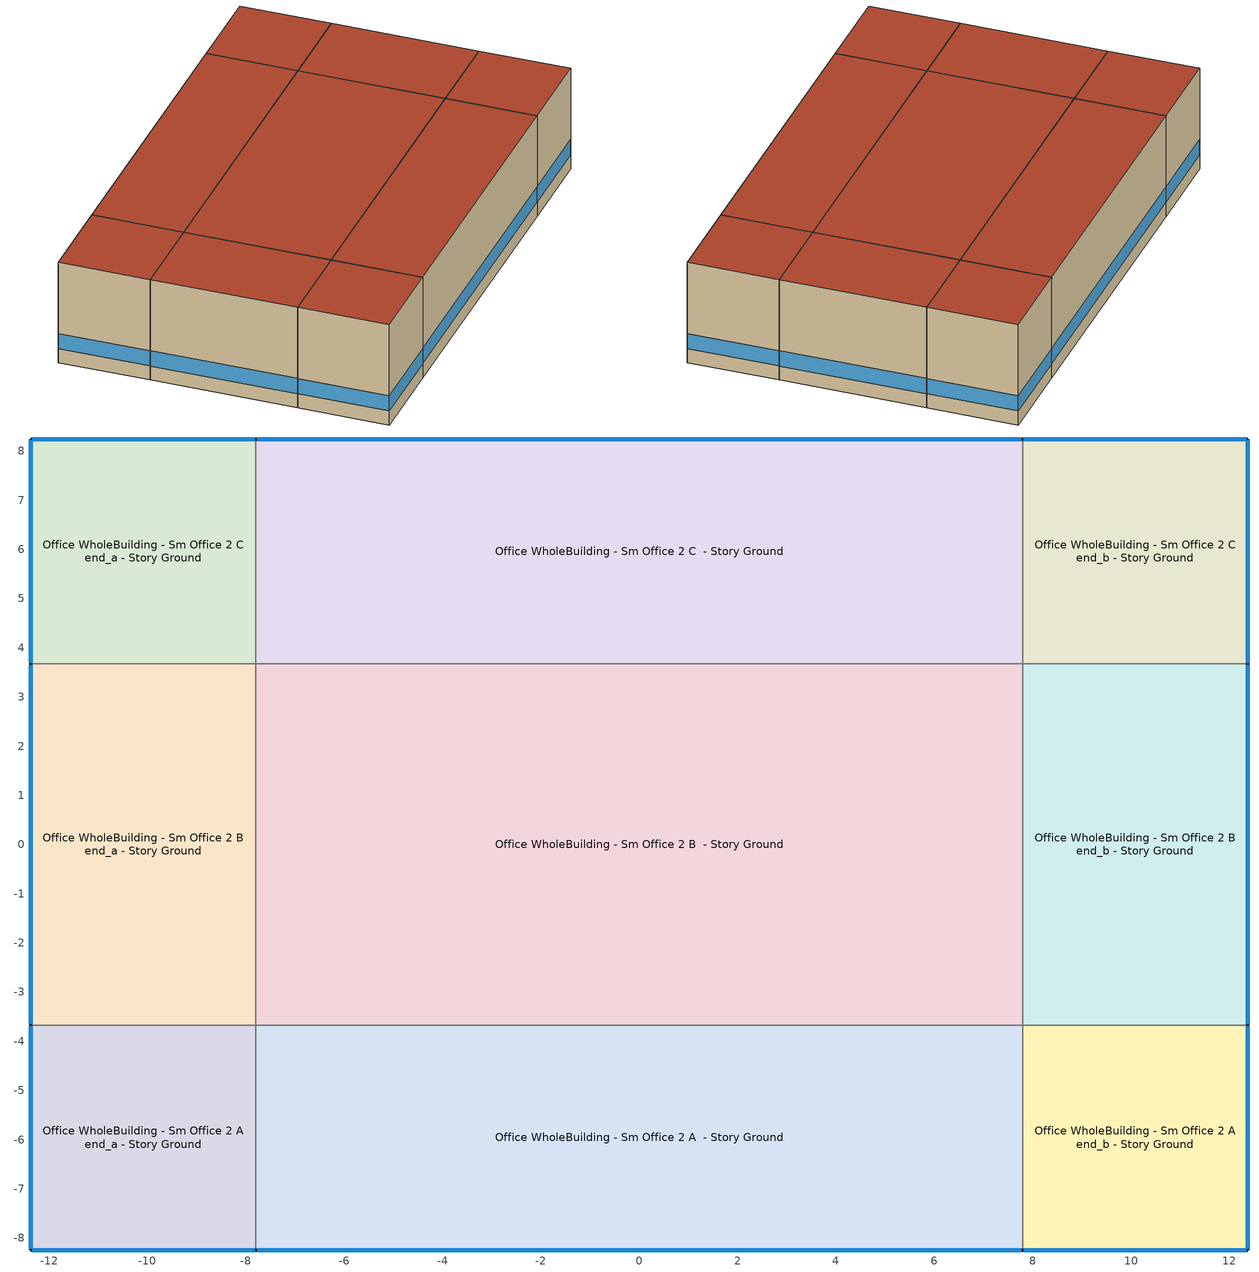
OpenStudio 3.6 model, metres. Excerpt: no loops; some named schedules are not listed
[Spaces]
Office WholeBuilding - Sm Office 2 A end_a - Story Ground
 floor ground (Foundation F 093 Perim 914 Area 209): -12.37,-8.24 -12.37,-3.67 -7.79,-3.67 -7.79,-8.24 z0
 wall outside: -12.37,-3.67 -12.37,-8.24 -7.79,-8.24 z0:5.49
 wall to Office WholeBuilding - Sm Office 2 B end_a - Story Ground: -7.79,-3.67 -12.37,-3.67 z0:5.49
 wall to Office WholeBuilding - Sm Office 2 A  - Story Ground: -7.79,-8.24 -7.79,-3.67 z0:5.49
 window: -12.34,-8.24 -7.82,-8.24 / -12.37,-3.7 -12.37,-8.22 z0.76:1.59
 roof outside: -7.79,-8.24 -7.79,-3.67 -12.37,-3.67 -12.37,-8.24 z5.49
Office WholeBuilding - Sm Office 2 B end_a - Story Ground
 floor ground (Foundation F 093 Perim 734 Area 3358): -12.37,-3.67 -12.37,3.67 -7.79,3.67 -7.79,-3.67 z0
 wall outside: -12.37,3.67 -12.37,-3.67 z0:5.49
 wall to Office WholeBuilding - Sm Office 2 C end_a - Story Ground: -7.79,3.67 -12.37,3.67 z0:5.49
 wall to Office WholeBuilding - Sm Office 2 B  - Story Ground: -7.79,-3.67 -7.79,3.67 z0:5.49
 window: -12.37,3.65 -12.37,-3.65 z0.76:1.59
 roof outside: -7.79,-3.67 -7.79,3.67 -12.37,3.67 -12.37,-3.67 z5.49
Office WholeBuilding - Sm Office 2 C end_a - Story Ground
 floor ground (Foundation F 093 Perim 914 Area 209): -12.37,3.67 -12.37,8.24 -7.79,8.24 -7.79,3.67 z0
 wall outside: -7.79,8.24 -12.37,8.24 -12.37,3.67 z0:5.49
 wall to Office WholeBuilding - Sm Office 2 C  - Story Ground: -7.79,3.67 -7.79,8.24 z0:5.49
 window: -12.37,8.22 -12.37,3.7 / -7.82,8.24 -12.34,8.24 z0.76:1.59
 roof outside: -7.79,3.67 -7.79,8.24 -12.37,8.24 -12.37,3.67 z5.49
Office WholeBuilding - Sm Office 2 A  - Story Ground
 floor ground (Foundation F 093 Perim 1559 Area 7127): -7.79,-8.24 -7.79,-3.67 7.79,-3.67 7.79,-8.24 z0
 wall outside: -7.79,-8.24 7.79,-8.24 z0:5.49
 wall to Office WholeBuilding - Sm Office 2 B  - Story Ground: 7.79,-3.67 -7.79,-3.67 z0:5.49
 wall to Office WholeBuilding - Sm Office 2 A end_b - Story Ground: 7.79,-8.24 7.79,-3.67 z0:5.49
 window: -7.77,-8.24 7.77,-8.24 z0.76:1.59
 roof outside: 7.79,-8.24 7.79,-3.67 -7.79,-3.67 -7.79,-8.24 z5.49
Office WholeBuilding - Sm Office 2 B  - Story Ground
 floor ground (Foundation F 093 Perim 0 Area 1145): -7.79,-3.67 -7.79,3.67 7.79,3.67 7.79,-3.67 z0
 wall to Office WholeBuilding - Sm Office 2 C  - Story Ground: 7.79,3.67 -7.79,3.67 z0:5.49
 wall to Office WholeBuilding - Sm Office 2 B end_b - Story Ground: 7.79,-3.67 7.79,3.67 z0:5.49
 roof outside: 7.79,-3.67 7.79,3.67 -7.79,3.67 -7.79,-3.67 z5.49
Office WholeBuilding - Sm Office 2 C  - Story Ground
 floor ground (Foundation F 093 Perim 1559 Area 7127): -7.79,3.67 -7.79,8.24 7.79,8.24 7.79,3.67 z0
 wall outside: 7.79,8.24 -7.79,8.24 z0:5.49
 wall to Office WholeBuilding - Sm Office 2 C end_b - Story Ground: 7.79,3.67 7.79,8.24 z0:5.49
 window: 7.77,8.24 -7.77,8.24 z0.76:1.59
 roof outside: 7.79,3.67 7.79,8.24 -7.79,8.24 -7.79,3.67 z5.49
Office WholeBuilding - Sm Office 2 A end_b - Story Ground
 floor ground (Foundation F 093 Perim 914 Area 209): 7.79,-8.24 7.79,-3.67 12.37,-3.67 12.37,-8.24 z0
 wall outside: 7.79,-8.24 12.37,-8.24 12.37,-3.67 z0:5.49
 wall to Office WholeBuilding - Sm Office 2 B end_b - Story Ground: 12.37,-3.67 7.79,-3.67 z0:5.49
 window: 12.37,-8.22 12.37,-3.7 / 7.82,-8.24 12.34,-8.24 z0.76:1.59
 roof outside: 12.37,-8.24 12.37,-3.67 7.79,-3.67 7.79,-8.24 z5.49
Office WholeBuilding - Sm Office 2 B end_b - Story Ground
 floor ground (Foundation F 093 Perim 734 Area 3358): 7.79,-3.67 7.79,3.67 12.37,3.67 12.37,-3.67 z0
 wall outside: 12.37,-3.67 12.37,3.67 z0:5.49
 wall to Office WholeBuilding - Sm Office 2 C end_b - Story Ground: 12.37,3.67 7.79,3.67 z0:5.49
 window: 12.37,-3.65 12.37,3.65 z0.76:1.59
 roof outside: 12.37,-3.67 12.37,3.67 7.79,3.67 7.79,-3.67 z5.49
Office WholeBuilding - Sm Office 2 C end_b - Story Ground
 floor ground (Foundation F 093 Perim 914 Area 209): 7.79,3.67 7.79,8.24 12.37,8.24 12.37,3.67 z0
 wall outside: 12.37,3.67 12.37,8.24 7.79,8.24 z0:5.49
 window: 12.34,8.24 7.82,8.24 / 12.37,3.7 12.37,8.22 z0.76:1.59
 roof outside: 12.37,3.67 12.37,8.24 7.79,8.24 7.79,3.67 z5.49
[Site]
Kodiak Airport: Latitude {deg}=57.75; Longitude {deg}=-152.5; Time Zone {hr}=-9; Elevation {m}=5; Terrain=City
[ClimateZones]
Climate Zone Institution Name 1=ASHRAE; Climate Zone Document Name 1=ANSI/ASHRAE Standard 169; Climate Zone Document Year 1=2006; Climate Zone Value 1=8; Climate Zone Institution Name 2=CEC; Climate Zone Document Name 2=California Climate Zone Descriptions; Climate Zone Document Year 2=1995
[Site:WaterMainsTemperature]
Calculation Method=Correlation; Annual Average Outdoor Air Temperature {C}=-1.525; Maximum Difference In Monthly Average Outdoor Air Temperatures {deltaC}=36.2
[Site:GroundTemperature:FCfactorMethod]
January Ground Temperature {C}=-3.1; February Ground Temperature {C}=-17.7; March Ground Temperature {C}=-19.3; April Ground Temperature {C}=-17.6; May Ground Temperature {C}=-15.4; June Ground Temperature {C}=-10.3; July Ground Temperature {C}=0.7; August Ground Temperature {C}=10.6; September Ground Temperature {C}=16; October Ground Temperature {C}=16.9; November Ground Temperature {C}=14.2; December Ground Temperature {C}=6.7
[SizingPeriod:DesignDay] Barometric Pressure {Pa}=100917; Wind Speed {m/s}=5; Wind Direction {deg}=320; Rain Indicator=No; Snow Indicator=No; Day of Month=21; Day Type=SummerDesignDay; Daylight Saving Time Indicator=No; Humidity Condition Type=Wetbulb; Dry-Bulb Temperature Range Modifier Type=DefaultMultipliers; Solar Model Indicator=ASHRAETau
Name | Maximum Dry-Bulb Temperature {C} | Daily Dry-Bulb Temperature Range {deltaC} | Month | Wetbulb or DewPoint at Maximum Dry-Bulb {C} | ASHRAE Clear Sky Optical Depth for Beam Irradiance | ASHRAE Clear Sky Optical Depth for Diffuse Irradiance
Kodiak December .4% Condns WB=>MCDB | 6.5 | 5.1 | 12 | 6.2 | 0.359 | 2.403
Kodiak November .4% Condns WB=>MCDB | 8.7 | 5.3 | 11 | 8.2 | 0.358 | 2.388
Kodiak October .4% Condns WB=>MCDB | 11.3 | 6.2 | 10 | 10.7 | 0.34 | 2.431
Kodiak September .4% Condns WB=>MCDB | 16.2 | 6.4 | 9 | 13.8 | 0.333 | 2.489
[Building]
90.1-2004|SmallOffice: North Axis {deg}=0; Default Construction Set=90.1-2004 - Office - ASHRAE 169-2013-8A; Default Schedule Set=Building Default Schedule Set; Standards Number of Stories=1; Standards Number of Above Ground Stories=1; Standards Building Type=Office
[Material:NoMass] Thermal Absorptance=0.9; Solar Absorptance=0.7
Name | Roughness | Thermal Resistance {m2-K/W} | Visible Absorptance
CP02 CARPET PAD | VeryRough | 0.21648 | 0.8
Typical Carpet Pad | Smooth | 0.21648 | 0.8
Typical Insulation R-13.06 | Smooth | 2.2993 | 0.7
Typical Insulation R-19.72 | Smooth | 3.4722 | 0.7
Typical Insulation R-1.15 2 | Smooth | 0.202509 | 0.7
Typical Insulation R-1.15 3 | Smooth | 0.202527 | 0.7
Typical Insulation R-17.43 | Smooth | 3.06942 | 0.7
[Material]
Name | Roughness | Thickness {m} | Conductivity {W/m-K} | Density {kg/m3} | Specific Heat {J/kg-K} | Thermal Absorptance | Solar Absorptance | Visible Absorptance
100mm Normalweight concrete floor | MediumSmooth | 0.1016 | 2.31 | 2322 | 832
G01 13mm gypsum board | Smooth | 0.0127 | 0.16 | 800 | 1090 | 0.9 | 0.7 | 0.5
4 in. Normalweight Concrete Floor | MediumRough | 0.1016 | 2.31 | 2322 | 832 | 0.9 | 0.7 | 0.7
25mm Stucco | Smooth | 0.0254 | 0.72 | 1856 | 840 | 0.9 | 0.7 | 0.7
5/8 in. Gypsum Board | MediumSmooth | 0.0159 | 0.16 | 800 | 1090 | 0.9 | 0.7 | 0.7
8 in. Concrete Block Basement Wall | MediumRough | 0.2032 | 1.326 | 1842 | 912 | 0.9 | 0.7 | 0.7
F08 Metal surface; Metal Roof Surface | Smooth | 0.0008 | 45.28 | 7824 | 500 | 0.9 | 0.7 | 0.7
G05 25mm wood | MediumSmooth | 0.0254 | 0.15 | 608 | 1630 | 0.9 | 0.5 | 0.5
Roof Membrane | VeryRough | 0.0095 | 0.16 | 1121.29 | 1460 | 0.9 | 0.7 | 0.7
6 in. Normalweight Concrete Floor | MediumRough | 0.1524 | 2.31 | 2322 | 832 | 0.9 | 0.7 | 0.7
Std Wood 6inch 2 | MediumSmooth | 0.15 | 0.12 | 540 | 1210 | 0.9 | 0.7 | 0.7
[Construction]
Typical Interior Floor: 100mm Normalweight concrete floor, CP02 CARPET PAD
Typical Interior Wall: G01 13mm gypsum board, G01 13mm gypsum board
Typical Interior Ceiling: CP02 CARPET PAD, 100mm Normalweight concrete floor
Typical Insulated Basement Mass Wall: 8 in. Concrete Block Basement Wall
Typical Interior Window: Clear 3mm
Typical Interior Door; Typical Interior Partition: G05 25mm wood
Typical Insulated Exterior Mass Floor R-15.63: Typical Insulation R-13.06, 4 in. Normalweight Concrete Floor, Typical Carpet Pad
Typical IEAD Roof R-20.83: Roof Membrane, Typical Insulation R-19.72, Metal Roof Surface
Typical Insulated Carpeted 6in Slab Floor: 6 in. Normalweight Concrete Floor, Typical Carpet Pad
U 0.46 SHGC 0.45 Dbl Grey 6mm/13mm Air: GREY 6MM, AIR 13MM, CLEAR 6MM
Typical Insulated Metal Door R-2.0 1: F08 Metal surface, Typical Insulation R-1.15 2
Typical Overhead Door R-2.0 1: Typical Insulation R-1.15 3
U 0.98 SHGC 0.45 Sgl Ref-B-H Clr 6mm: REF B CLEAR HI 6MM
Typical Insulated Wood Framed Exterior Wall R-19.61: 25mm Stucco, 5/8 in. Gypsum Board, Typical Insulation R-17.43, 5/8 in. Gypsum Board
InteriorFurnishings 2: Std Wood 6inch 2
[WindowMaterial:Glazing] Optical Data Type=SpectralAverage; Infrared Transmittance at Normal Incidence=0; Front Side Infrared Hemispherical Emissivity=0.84; Conductivity {W/m-K}=0.9; Dirt Correction Factor for Solar and Visible Transmittance=1; Solar Diffusing=No
Name | Thickness {m} | Solar Transmittance at Normal Incidence | Front Side Solar Reflectance at Normal Incidence | Back Side Solar Reflectance at Normal Incidence | Visible Transmittance at Normal Incidence | Front Side Visible Reflectance at Normal Incidence | Back Side Visible Reflectance at Normal Incidence | Back Side Infrared Hemispherical Emissivity
CLEAR 6MM | 0.006 | 0.775 | 0.071 | 0.071 | 0.881 | 0.08 | 0.08 | 0.84
Clear 3mm | 0.003 | 0.837 | 0.075 | 0.075 | 0.898 | 0.081 | 0.081 | 0.84
GREY 6MM | 0.006 | 0.455 | 0.053 | 0.053 | 0.431 | 0.052 | 0.052 | 0.84
REF B CLEAR HI 6MM | 0.006 | 0.24 | 0.16 | 0.32 | 0.3 | 0.16 | 0.29 | 0.6
[Construction:FfactorGroundFloor] F-Factor {W/m-K}=0.934597
Name | Area {m2} | PerimeterExposed {m}
Foundation F 093 Perim 734 Area 3358 | 33.5809 | 7.3449
Foundation F 093 Perim 914 Area 209 | 20.9032 | 9.144
Foundation F 093 Perim 1559 Area 7127 | 71.2745 | 15.5894
Foundation F 093 Perim 0 Area 1145 | 114.502 | 0
[DefaultConstructionSet]
90.1-2004 - Office - ASHRAE 169-2013-8A: Default Exterior Surface Constructions=Default Surface Constructions 7; Default Interior Surface Constructions=Default Surface Constructions 8; Default Ground Contact Surface Constructions=Default Surface Constructions 9; Default Exterior SubSurface Constructions=Default Sub Surface Constructions 5; Default Interior SubSurface Constructions=Default Sub Surface Constructions 6; Interior Partition Construction=Typical Interior Partition
[DefaultSurfaceConstructions]
Name | Floor Construction | Wall Construction | Roof Ceiling Construction
Default Surface Constructions 7 | Typical Insulated Exterior Mass Floor R-15.63 | Typical Insulated Wood Framed Exterior Wall R-19.61 | Typical IEAD Roof R-20.83
Default Surface Constructions 8 | Typical Interior Floor | Typical Interior Wall | Typical Interior Ceiling
Default Surface Constructions 9 | Typical Insulated Carpeted 6in Slab Floor | Typical Insulated Basement Mass Wall
[DefaultSubSurfaceConstructions]
Name | Fixed Window Construction | Operable Window Construction | Door Construction | Glass Door Construction | Overhead Door Construction | Skylight Construction | Tubular Daylight Dome Construction | Tubular Daylight Diffuser Construction
Default Sub Surface Constructions 5 | U 0.46 SHGC 0.45 Dbl Grey 6mm/13mm Air | U 0.46 SHGC 0.45 Dbl Grey 6mm/13mm Air | Typical Insulated Metal Door R-2.0 1 | U 0.46 SHGC 0.45 Dbl Grey 6mm/13mm Air | Typical Overhead Door R-2.0 1 | U 0.98 SHGC 0.45 Sgl Ref-B-H Clr 6mm | Typical Interior Window | Typical Interior Window
Default Sub Surface Constructions 6 | Typical Interior Window | Typical Interior Window | Typical Interior Door
[WindowMaterial:Gas]
AIR 13MM: Gas Type=Air; Thickness {m}=0.0127
[Lights:Definition]
Office WholeBuilding - Sm Office 2 Lights Definition: Design Level Calculation Method=Watts/Area; Watts per Space Floor Area {W/m2}=5; Fraction Radiant=0.7; Fraction Visible=0.2; Return Air Fraction=0
[Exterior:Lights:Definition]
Name | Design Level {W}
Occ Sensing Exterior Lights Def | 861.3
NonDimming Exterior Lights Def | 50.7
[Exterior:Lights] Control Option=AstronomicalClock
Name | Exterior Lights Definition | Schedule
Occ Sensing Exterior Lights Def | Occ Sensing Exterior Lights Def | OfficeSmall Exterior_lighting_schedule_b
NonDimming Exterior Lights Def | NonDimming Exterior Lights Def | OfficeSmall Exterior_lighting_schedule_a
[SpaceType]
Office WholeBuilding - Sm Office 2 - 90.1-2004: Default Schedule Set=Office WholeBuilding - Sm Office 2 Schedule Set; Design Specification Outdoor Air Object=Office WholeBuilding - Sm Office 2 Ventilation; Standards Building Type=Office; Standards Space Type=WholeBuilding - Sm Office
[BuildingStory]
Story Ground: Nominal Z Coordinate {m}=0; Nominal Floor to Floor Height {m}=5.4864
[Space] Space Type=Office WholeBuilding - Sm Office 2 - 90.1-2004; Building Story=Story Ground
Name | Thermal Zone
Office WholeBuilding - Sm Office 2 A end_a - Story Ground | Zone Office WholeBuilding - Sm Office 2 A end_a - Story Ground
Office WholeBuilding - Sm Office 2 B end_a - Story Ground | Zone Office WholeBuilding - Sm Office 2 B end_a - Story Ground
Office WholeBuilding - Sm Office 2 C end_a - Story Ground | Zone Office WholeBuilding - Sm Office 2 C end_a - Story Ground
Office WholeBuilding - Sm Office 2 A  - Story Ground | Zone Office WholeBuilding - Sm Office 2 A  - Story Ground
Office WholeBuilding - Sm Office 2 B  - Story Ground | Zone Office WholeBuilding - Sm Office 2 B  - Story Ground
Office WholeBuilding - Sm Office 2 C  - Story Ground | Zone Office WholeBuilding - Sm Office 2 C  - Story Ground
Office WholeBuilding - Sm Office 2 A end_b - Story Ground | Zone Office WholeBuilding - Sm Office 2 A end_b - Story Ground
Office WholeBuilding - Sm Office 2 B end_b - Story Ground | Zone Office WholeBuilding - Sm Office 2 B end_b - Story Ground
Office WholeBuilding - Sm Office 2 C end_b - Story Ground | Zone Office WholeBuilding - Sm Office 2 C end_b - Story Ground
[ThermalZone] Multiplier=1; Use Ideal Air Loads=No
Name | Thermostat
Zone Office WholeBuilding - Sm Office 2 A end_a - Story Ground | Office WholeBuilding - Sm Office 2 - 90.1-2004 Thermostat 1
Zone Office WholeBuilding - Sm Office 2 B end_a - Story Ground | Office WholeBuilding - Sm Office 2 - 90.1-2004 Thermostat 4
Zone Office WholeBuilding - Sm Office 2 C end_a - Story Ground | Office WholeBuilding - Sm Office 2 - 90.1-2004 Thermostat 7
Zone Office WholeBuilding - Sm Office 2 A  - Story Ground | Office WholeBuilding - Sm Office 2 - 90.1-2004 Thermostat
Zone Office WholeBuilding - Sm Office 2 B  - Story Ground | Office WholeBuilding - Sm Office 2 - 90.1-2004 Thermostat 3
Zone Office WholeBuilding - Sm Office 2 C  - Story Ground | Office WholeBuilding - Sm Office 2 - 90.1-2004 Thermostat 6
Zone Office WholeBuilding - Sm Office 2 A end_b - Story Ground | Office WholeBuilding - Sm Office 2 - 90.1-2004 Thermostat 2
Zone Office WholeBuilding - Sm Office 2 B end_b - Story Ground | Office WholeBuilding - Sm Office 2 - 90.1-2004 Thermostat 5
Zone Office WholeBuilding - Sm Office 2 C end_b - Story Ground | Office WholeBuilding - Sm Office 2 - 90.1-2004 Thermostat 8
[People:Definition]
Office WholeBuilding - Sm Office 2 People Definition: Number of People Calculation Method=People; Number of People {people}=3; Fraction Radiant=0.3; Enable ASHRAE 55 Comfort Warnings=Yes; Thermal Comfort Model Type 1=Fanger; Thermal Comfort Model Type 2=AdaptiveASH55
[ElectricEquipment:Definition] Design Level Calculation Method=Watts/Area
Name | Watts per Space Floor Area {W/m2} | Fraction Latent | Fraction Radiant | Fraction Lost
Office WholeBuilding - Sm Office 2 Elec Equip Definition | 6.78126 | 0 | 0.5 | 0
compressor | 3 |  |  | 0.95
[People]
Office WholeBuilding - Sm Office 2 People: People Definition=Office WholeBuilding - Sm Office 2 People Definition; Space or SpaceType=Office WholeBuilding - Sm Office 2 - 90.1-2004; Work Efficiency Schedule=Work Efficiency Schedule; Clothing Insulation Schedule=Clothing Schedule; Air Velocity Schedule=Air Velocity Schedule; Multiplier=1
[Lights]
Office WholeBuilding - Sm Office 2 Lights: Lights Definition=Office WholeBuilding - Sm Office 2 Lights Definition; Space or SpaceType=Office WholeBuilding - Sm Office 2 - 90.1-2004; Fraction Replaceable=1
[ElectricEquipment] Space or SpaceType=Office WholeBuilding - Sm Office 2 - 90.1-2004
Name | Electric Equipment Definition
Office WholeBuilding - Sm Office 2 Elec Equip | Office WholeBuilding - Sm Office 2 Elec Equip Definition
Electric Equipment 1 | compressor
[DesignSpecification:OutdoorAir]
Office WholeBuilding - Sm Office 2 Ventilation: Outdoor Air Method=Sum; Outdoor Air Flow per Floor Area {m3/s-m2}=0.000508
[DefaultScheduleSet]
Name | Number of People Schedule | People Activity Level Schedule | Lighting Schedule | Electric Equipment Schedule | Infiltration Schedule | Hours of Operation Schedule
Office WholeBuilding - Sm Office 2 Schedule Set | OfficeSmall BLDG_OCC_SCH | OfficeSmall ACTIVITY_SCH | OfficeSmall BLDG_LIGHT_SCH | OfficeSmall BLDG_EQUIP_SCH | OfficeSmall INFIL_QUARTER_ON_SCH
Building Default Schedule Set |  |  |  |  |  | Building Hours of Operation NonResidential
[SpaceInfiltration:DesignFlowRate] Schedule=Always On Discrete; Design Flow Rate Calculation Method=Flow/ExteriorArea; Constant Term Coefficient=0; Temperature Term Coefficient=0; Velocity Term Coefficient=0.224; Velocity Squared Term Coefficient=0
Name | Space or SpaceType | Flow per Exterior Surface Area {m3/s-m2}
Office WholeBuilding - Sm Office 2 A  - Story Ground Infiltration | Office WholeBuilding - Sm Office 2 A  - Story Ground | 0.000559218
Office WholeBuilding - Sm Office 2 A end_a - Story Ground Infiltration | Office WholeBuilding - Sm Office 2 A end_a - Story Ground | 0.000723693
Office WholeBuilding - Sm Office 2 A end_b - Story Ground Infiltration | Office WholeBuilding - Sm Office 2 A end_b - Story Ground | 0.000723693
Office WholeBuilding - Sm Office 2 B end_a - Story Ground Infiltration | Office WholeBuilding - Sm Office 2 B end_a - Story Ground | 0.000559218
Office WholeBuilding - Sm Office 2 B end_b - Story Ground Infiltration | Office WholeBuilding - Sm Office 2 B end_b - Story Ground | 0.000559218
Office WholeBuilding - Sm Office 2 C  - Story Ground Infiltration | Office WholeBuilding - Sm Office 2 C  - Story Ground | 0.000559218
Office WholeBuilding - Sm Office 2 C end_a - Story Ground Infiltration | Office WholeBuilding - Sm Office 2 C end_a - Story Ground | 0.000723693
Office WholeBuilding - Sm Office 2 C end_b - Story Ground Infiltration | Office WholeBuilding - Sm Office 2 C end_b - Story Ground | 0.000723693
[ThermostatSetpoint:DualSetpoint] Heating Setpoint Temperature Schedule=OfficeSmall HTGSETP_SCH_NO_OPTIMUM; Cooling Setpoint Temperature Schedule=OfficeSmall CLGSETP_SCH_NO_OPTIMUM
Office WholeBuilding - Sm Office 2 - 90.1-2004 Thermostat; Office WholeBuilding - Sm Office 2 - 90.1-2004 Thermostat 1; Office WholeBuilding - Sm Office 2 - 90.1-2004 Thermostat 2; Office WholeBuilding - Sm Office 2 - 90.1-2004 Thermostat 3; Office WholeBuilding - Sm Office 2 - 90.1-2004 Thermostat 4; Office WholeBuilding - Sm Office 2 - 90.1-2004 Thermostat 5; Office WholeBuilding - Sm Office 2 - 90.1-2004 Thermostat 6; Office WholeBuilding - Sm Office 2 - 90.1-2004 Thermostat 7; Office WholeBuilding - Sm Office 2 - 90.1-2004 Thermostat 8
[InternalMass:Definition]
Internal Mass Definition 3: Construction=InteriorFurnishings 2; Design Level Calculation Method=SurfaceArea/Area; Surface Area per Space Floor Area=2
[InternalMass] Internal Mass Definition=Internal Mass Definition 3; Multiplier=1
Name | Space or SpaceType
Office WholeBuilding - Sm Office 2 B end_b - Story Ground Mass | Office WholeBuilding - Sm Office 2 B end_b - Story Ground
Office WholeBuilding - Sm Office 2 A end_b - Story Ground Mass | Office WholeBuilding - Sm Office 2 A end_b - Story Ground
Office WholeBuilding - Sm Office 2 C  - Story Ground Mass | Office WholeBuilding - Sm Office 2 C  - Story Ground
Office WholeBuilding - Sm Office 2 B  - Story Ground Mass | Office WholeBuilding - Sm Office 2 B  - Story Ground
Office WholeBuilding - Sm Office 2 B end_a - Story Ground Mass | Office WholeBuilding - Sm Office 2 B end_a - Story Ground
Office WholeBuilding - Sm Office 2 A  - Story Ground Mass | Office WholeBuilding - Sm Office 2 A  - Story Ground
Office WholeBuilding - Sm Office 2 C end_b - Story Ground Mass | Office WholeBuilding - Sm Office 2 C end_b - Story Ground
Office WholeBuilding - Sm Office 2 C end_a - Story Ground Mass | Office WholeBuilding - Sm Office 2 C end_a - Story Ground
Office WholeBuilding - Sm Office 2 A end_a - Story Ground Mass | Office WholeBuilding - Sm Office 2 A end_a - Story Ground
[Schedule:Constant]
Always On Discrete: Value=1
[Schedule:Ruleset]
Name | Default Day Schedule | Summer Design Day Schedule | Winter Design Day Schedule
Clothing Schedule | Clothing Schedule Default Winter Clothes
Air Velocity Schedule | Air Velocity Schedule Default
Work Efficiency Schedule | Work Efficiency Schedule Default
OfficeSmall BLDG_OCC_SCH | OfficeSmall BLDG_OCC_SCH Default | OfficeSmall BLDG_OCC_SCH Summer Design Day | OfficeSmall BLDG_OCC_SCH Winter Design Day
OfficeSmall ACTIVITY_SCH | OfficeSmall ACTIVITY_SCH Default | OfficeSmall ACTIVITY_SCH Summer Design Day | OfficeSmall ACTIVITY_SCH Winter Design Day
OfficeSmall INFIL_QUARTER_ON_SCH | OfficeSmall INFIL_QUARTER_ON_SCH Default | OfficeSmall INFIL_QUARTER_ON_SCH Summer Design Day | OfficeSmall INFIL_QUARTER_ON_SCH Winter Design Day
OfficeSmall HTGSETP_SCH_NO_OPTIMUM | OfficeSmall HTGSETP_SCH_NO_OPTIMUM Default | OfficeSmall HTGSETP_SCH_NO_OPTIMUM Summer Design Day | OfficeSmall HTGSETP_SCH_NO_OPTIMUM Winter Design Day
OfficeSmall CLGSETP_SCH_NO_OPTIMUM | OfficeSmall CLGSETP_SCH_NO_OPTIMUM Default | OfficeSmall CLGSETP_SCH_NO_OPTIMUM Summer Design Day | OfficeSmall CLGSETP_SCH_NO_OPTIMUM Winter Design Day
OfficeSmall Exterior_lighting_schedule_b | OfficeSmall Exterior_lighting_schedule_b Default | OfficeSmall Exterior_lighting_schedule_b Summer Design Day | OfficeSmall Exterior_lighting_schedule_b Winter Design Day
OfficeSmall Exterior_lighting_schedule_a | OfficeSmall Exterior_lighting_schedule_a Default | OfficeSmall Exterior_lighting_schedule_a Summer Design Day | OfficeSmall Exterior_lighting_schedule_a Winter Design Day
OfficeSmall BLDG_LIGHT_SCH | OfficeSmall BLDG_LIGHT_SCH Default | OfficeSmall BLDG_LIGHT_SCH Summer Design Day | OfficeSmall BLDG_LIGHT_SCH Winter Design Day
OfficeSmall BLDG_EQUIP_SCH | OfficeSmall BLDG_EQUIP_SCH Default | OfficeSmall BLDG_EQUIP_SCH Summer Design Day | OfficeSmall BLDG_EQUIP_SCH Winter Design Day
Building Hours of Operation NonResidential | Building Hours of Operation NonResidential Default | Building Hours of Operation NonResidential Summer Design Day | Building Hours of Operation NonResidential Winter Design Day
[Schedule:Day]
OfficeSmall BLDG_OCC_SCH Default: Yes, 5, 30, 0.570791, 5, 40, 0.570603, 5, 50, 0.570414, 6, 0, 0.570225, 6, 10, 0.570036, 6, 20, 0.569848, 6, 30, 0.569659, 6, 40, 0.569281, 6, 50, 0.568904, 7, 0, 0.568526, 7, 10, 0.568149, 7, 20, 0.567771, 7, 30, 0.567394, 7, 40, 0.567583, 7, 50, 0.567771, 8, 0, 0.56796, 8, 9, 0.568149, 8, 19, 0.568338, 8, 29, 0.568526, 8, 30, 0.568526, 11, 30, 0.568526, 11, 39, 0.568715, 11, 49, 0.568904, 11, 59, 0.569093, 12, 9, 0.569281, 12, 19, 0.56947, 12, 29, 0.569659, 12, 30, 0.569659, 13, 30, 0.569659, 16, 30, 0.569659, 16, 40, 0.569848, 16, 50, 0.570036, 17, 0, 0.570225, 17, 10, 0.570414, 17, 20, 0.570603, 17, 30, 0.570791, 18, 30, 0.570791, 21, 30, 0.570791, 22, 30, 0.570791, 23, 30, 0.570791, 24, 0, 0.570791
OfficeSmall BLDG_OCC_SCH Winter Design Day; OfficeSmall BLDG_LIGHT_SCH Winter Design Day: 24, 0, 0
OfficeSmall BLDG_OCC_SCH Summer Design Day; OfficeSmall BLDG_LIGHT_SCH Summer Design Day; Building Hours of Operation NonResidential Default; Building Hours of Operation NonResidential Winter Design Day; Building Hours of Operation NonResidential Summer Design Day: 24, 0, 1
OfficeSmall ACTIVITY_SCH Default: Yes, 24, 0, 120
OfficeSmall ACTIVITY_SCH Winter Design Day; OfficeSmall ACTIVITY_SCH Summer Design Day: 24, 0, 120
OfficeSmall HTGSETP_SCH_NO_OPTIMUM Default: Yes, 6, 0, 18.3368, 19, 0, 18.3368, 24, 0, 18.3368
OfficeSmall HTGSETP_SCH_NO_OPTIMUM Summer Design Day: 24, 0, 15.56
OfficeSmall HTGSETP_SCH_NO_OPTIMUM Winter Design Day: 24, 0, 21.11
OfficeSmall CLGSETP_SCH_NO_OPTIMUM Default: Yes, 4, 30, 67.0076, 24, 0, 67.8835
OfficeSmall CLGSETP_SCH_NO_OPTIMUM Summer Design Day: 24, 0, 23.89
OfficeSmall CLGSETP_SCH_NO_OPTIMUM Winter Design Day: 24, 0, 29.44
OfficeSmall Exterior_lighting_schedule_b Default; OfficeSmall Exterior_lighting_schedule_b Winter Design Day; OfficeSmall Exterior_lighting_schedule_b Summer Design Day: 6, 0, 0.7, 24, 0, 1
OfficeSmall Exterior_lighting_schedule_a Default; OfficeSmall Exterior_lighting_schedule_a Winter Design Day; OfficeSmall Exterior_lighting_schedule_a Summer Design Day: 6, 0, 0, 24, 0, 1
OfficeSmall BLDG_LIGHT_SCH Default: Yes, 4, 0, 0.18, 4, 10, 0.184167, 4, 20, 0.188333, 4, 30, 0.1925, 4, 40, 0.196667, 4, 50, 0.200833, 5, 0, 0.205, 5, 10, 0.209167, 5, 20, 0.213333, 5, 30, 0.2175, 5, 40, 0.221667, 5, 50, 0.225833, 6, 0, 0.23, 6, 30, 0.23, 6, 40, 0.261667, 6, 50, 0.293333, 7, 0, 0.325, 7, 10, 0.356667, 7, 20, 0.388333, 7, 30, 0.42, 7, 40, 0.5, 7, 50, 0.58, 8, 0, 0.66, 8, 9, 0.74, 8, 19, 0.82, 8, 29, 0.9, 8, 30, 0.9, 11, 30, 0.9, 11, 39, 0.883333, 11, 49, 0.866667, 11, 59, 0.85, 12, 9, 0.833333, 12, 19, 0.816667, 12, 29, 0.8, 12, 30, 0.8, 12, 39, 0.816667, 12, 49, 0.833333, 12, 59, 0.85, 13, 9, 0.866667, 13, 19, 0.883333, 13, 29, 0.9, 13, 30, 0.9, 16, 30, 0.9, 16, 40, 0.851667, 16, 50, 0.803333, 17, 0, 0.755, 17, 10, 0.706667, 17, 20, 0.658333, 17, 30, 0.61, 17, 40, 0.578333, 17, 50, 0.546667, 18, 0, 0.515, 18, 10, 0.483333, 18, 20, 0.451667, 18, 30, 0.42, 19, 0, 0.42, 19, 10, 0.411667, 19, 20, 0.403333, 19, 30, 0.395, 19, 40, 0.386667, 19, 50, 0.378333, 20, 0, 0.37, 20, 10, 0.361667, 20, 20, 0.353333, 20, 30, 0.345, 20, 40, 0.336667, 20, 50, 0.328333, 21, 0, 0.32, 21, 30, 0.32, 21, 40, 0.305, 21, 50, 0.29, 22, 0, 0.275, 22, 10, 0.26, 22, 20, 0.245, 22, 30, 0.23, 22, 40, 0.221667, 22, 50, 0.213333, 23, 0, 0.205, 23, 10, 0.196667, 23, 20, 0.188333, 23, 30, 0.18, 24, 0, 0.18
[Schedule:Rule] Apply Sunday=Yes; Apply Saturday=Yes
Schedule Rule 18: Schedule Ruleset=OfficeSmall BLDG_LIGHT_SCH; Rule Order=8; Day Schedule=OfficeSmall BLDG_LIGHT_SCH Wknd Day; Date Specification Type=DateRange; Start Month=1; Start Day=1; End Month=12; End Day=31
Building Hours of Operation NonResidential Sunday Rule: Schedule Ruleset=Building Hours of Operation NonResidential; Rule Order=8; Day Schedule=Building Hours of Operation NonResidential Sunday; Date Specification Type=DateRange; Start Month=1; Start Day=1; End Month=12; End Day=31; Apply Monday=Yes; Apply Tuesday=Yes; Apply Wednesday=Yes; Apply Friday=Yes
autogen OfficeSmall ACTIVITY_SCH 0: Schedule Ruleset=OfficeSmall ACTIVITY_SCH; Rule Order=0; Day Schedule=autogen OfficeSmall ACTIVITY_SCH 0_day_sch; Date Specification Type=SpecificDates; Apply Monday=Yes; Apply Tuesday=Yes; Apply Wednesday=Yes; Apply Friday=Yes; Apply Thursday=Yes; Specific Month 1=1; Specific Day 1=2; Specific Month 2=1; Specific Day 2=9; Specific Month 3=1; Specific Day 3=16; Specific Month 4=1; Specific Day 4=23; Specific Month 5=1; Specific Day 5=30; Specific Month 6=2; Specific Day 6=6; Specific Month 7=2; Specific Day 7=13; Specific Month 8=2; Specific Day 8=20; Specific Month 9=2; Specific Day 9=27; Specific Month 10=3; Specific Day 10=5; Specific Month 11=3; Specific Day 11=12; Specific Month 12=3; Specific Day 12=19; Specific Month 13=3; Specific Day 13=26; Specific Month 14=4; Specific Day 14=2; Specific Month 15=4; Specific Day 15=9; Specific Month 16=4; Specific Day 16=16; Specific Month 17=4; Specific Day 17=23; Specific Month 18=4; Specific Day 18=30; Specific Month 19=5; Specific Day 19=7; Specific Month 20=5; Specific Day 20=14; Specific Month 21=5; Specific Day 21=21; Specific Month 22=5; Specific Day 22=28; Specific Month 23=6; Specific Day 23=4; Specific Month 24=6; Specific Day 24=11; Specific Month 25=6; Specific Day 25=18; Specific Month 26=6; Specific Day 26=25; Specific Month 27=7; Specific Day 27=2; Specific Month 28=7; Specific Day 28=9; Specific Month 29=7; Specific Day 29=16; Specific Month 30=7; Specific Day 30=23; Specific Month 31=7; Specific Day 31=30; Specific Month 32=8; Specific Day 32=6; Specific Month 33=8; Specific Day 33=13; Specific Month 34=8; Specific Day 34=20; Specific Month 35=8; Specific Day 35=27; Specific Month 36=9; Specific Day 36=3; Specific Month 37=9; Specific Day 37=10; Specific Month 38=9; Specific Day 38=17; Specific Month 39=9; Specific Day 39=24; Specific Month 40=10; Specific Day 40=1; Specific Month 41=10; Specific Day 41=8; Specific Month 42=10; Specific Day 42=15; Specific Month 43=10; Specific Day 43=22; Specific Month 44=10; Specific Day 44=29; Specific Month 45=11; Specific Day 45=5; Specific Month 46=11; Specific Day 46=12; Specific Month 47=11; Specific Day 47=19; Specific Month 48=11; Specific Day 48=26; Specific Month 49=12; Specific Day 49=3; Specific Month 50=12; Specific Day 50=10; Specific Month 51=12; Specific Day 51=17; Specific Month 52=12; Specific Day 52=24; Specific Month 53=12; Specific Day 53=31
autogen OfficeSmall BLDG_OCC_SCH 0: Schedule Ruleset=OfficeSmall BLDG_OCC_SCH; Rule Order=0; Day Schedule=autogen OfficeSmall BLDG_OCC_SCH 0_day_sch; Date Specification Type=SpecificDates; Apply Monday=Yes; Apply Tuesday=Yes; Apply Wednesday=Yes; Apply Friday=Yes; Apply Thursday=Yes; Specific Month 1=1; Specific Day 1=2; Specific Month 2=1; Specific Day 2=9; Specific Month 3=1; Specific Day 3=16; Specific Month 4=1; Specific Day 4=23; Specific Month 5=1; Specific Day 5=30; Specific Month 6=2; Specific Day 6=6; Specific Month 7=2; Specific Day 7=13; Specific Month 8=2; Specific Day 8=20; Specific Month 9=2; Specific Day 9=27; Specific Month 10=3; Specific Day 10=5; Specific Month 11=3; Specific Day 11=12; Specific Month 12=3; Specific Day 12=19; Specific Month 13=3; Specific Day 13=26; Specific Month 14=4; Specific Day 14=2; Specific Month 15=4; Specific Day 15=9; Specific Month 16=4; Specific Day 16=16; Specific Month 17=4; Specific Day 17=23; Specific Month 18=4; Specific Day 18=30; Specific Month 19=5; Specific Day 19=7; Specific Month 20=5; Specific Day 20=14; Specific Month 21=5; Specific Day 21=21; Specific Month 22=5; Specific Day 22=28; Specific Month 23=6; Specific Day 23=4; Specific Month 24=6; Specific Day 24=11; Specific Month 25=6; Specific Day 25=18; Specific Month 26=6; Specific Day 26=25; Specific Month 27=7; Specific Day 27=2; Specific Month 28=7; Specific Day 28=9; Specific Month 29=7; Specific Day 29=16; Specific Month 30=7; Specific Day 30=23; Specific Month 31=7; Specific Day 31=30; Specific Month 32=8; Specific Day 32=6; Specific Month 33=8; Specific Day 33=13; Specific Month 34=8; Specific Day 34=20; Specific Month 35=8; Specific Day 35=27; Specific Month 36=9; Specific Day 36=3; Specific Month 37=9; Specific Day 37=10; Specific Month 38=9; Specific Day 38=17; Specific Month 39=9; Specific Day 39=24; Specific Month 40=10; Specific Day 40=1; Specific Month 41=10; Specific Day 41=8; Specific Month 42=10; Specific Day 42=15; Specific Month 43=10; Specific Day 43=22; Specific Month 44=10; Specific Day 44=29; Specific Month 45=11; Specific Day 45=5; Specific Month 46=11; Specific Day 46=12; Specific Month 47=11; Specific Day 47=19; Specific Month 48=11; Specific Day 48=26; Specific Month 49=12; Specific Day 49=3; Specific Month 50=12; Specific Day 50=10; Specific Month 51=12; Specific Day 51=17; Specific Month 52=12; Specific Day 52=24; Specific Month 53=12; Specific Day 53=31
autogen OfficeSmall HTGSETP_SCH_NO_OPTIMUM 0: Schedule Ruleset=OfficeSmall HTGSETP_SCH_NO_OPTIMUM; Rule Order=8; Day Schedule=autogen OfficeSmall HTGSETP_SCH_NO_OPTIMUM 0_day_sch; Date Specification Type=SpecificDates; Apply Monday=Yes; Apply Tuesday=Yes; Apply Wednesday=Yes; Apply Friday=Yes; Apply Thursday=Yes; Specific Month 1=1; Specific Day 1=2; Specific Month 2=1; Specific Day 2=9; Specific Month 3=1; Specific Day 3=16; Specific Month 4=1; Specific Day 4=23; Specific Month 5=1; Specific Day 5=30; Specific Month 6=2; Specific Day 6=6; Specific Month 7=2; Specific Day 7=13; Specific Month 8=2; Specific Day 8=20; Specific Month 9=2; Specific Day 9=27; Specific Month 10=3; Specific Day 10=5; Specific Month 11=3; Specific Day 11=12; Specific Month 12=3; Specific Day 12=19; Specific Month 13=3; Specific Day 13=26; Specific Month 14=4; Specific Day 14=2; Specific Month 15=4; Specific Day 15=9; Specific Month 16=4; Specific Day 16=16; Specific Month 17=4; Specific Day 17=23; Specific Month 18=4; Specific Day 18=30; Specific Month 19=5; Specific Day 19=7; Specific Month 20=5; Specific Day 20=14; Specific Month 21=5; Specific Day 21=21; Specific Month 22=5; Specific Day 22=28; Specific Month 23=6; Specific Day 23=4; Specific Month 24=6; Specific Day 24=11; Specific Month 25=6; Specific Day 25=18; Specific Month 26=6; Specific Day 26=25; Specific Month 27=7; Specific Day 27=2; Specific Month 28=7; Specific Day 28=9; Specific Month 29=7; Specific Day 29=16; Specific Month 30=7; Specific Day 30=23; Specific Month 31=7; Specific Day 31=30; Specific Month 32=8; Specific Day 32=6; Specific Month 33=8; Specific Day 33=13; Specific Month 34=8; Specific Day 34=20; Specific Month 35=8; Specific Day 35=27; Specific Month 36=9; Specific Day 36=3; Specific Month 37=9; Specific Day 37=10; Specific Month 38=9; Specific Day 38=17; Specific Month 39=9; Specific Day 39=24; Specific Month 40=10; Specific Day 40=1; Specific Month 41=10; Specific Day 41=8; Specific Month 42=10; Specific Day 42=15; Specific Month 43=10; Specific Day 43=22; Specific Month 44=10; Specific Day 44=29; Specific Month 45=11; Specific Day 45=5; Specific Month 46=11; Specific Day 46=12; Specific Month 47=11; Specific Day 47=19; Specific Month 48=11; Specific Day 48=26; Specific Month 49=12; Specific Day 49=3; Specific Month 50=12; Specific Day 50=10; Specific Month 51=12; Specific Day 51=17; Specific Month 52=12; Specific Day 52=24; Specific Month 53=12; Specific Day 53=31
OfficeSmall CLGSETP_SCH_NO_OPTIMUM Outage Day 304: Schedule Ruleset=OfficeSmall CLGSETP_SCH_NO_OPTIMUM; Rule Order=7; Day Schedule=Schedule Day 137; Date Specification Type=DateRange; Start Month=10; Start Day=31; End Month=10; End Day=31; Apply Monday=Yes; Apply Tuesday=Yes; Apply Wednesday=Yes; Apply Friday=Yes; Apply Thursday=Yes
OfficeSmall CLGSETP_SCH_NO_OPTIMUM Outage Day 305: Schedule Ruleset=OfficeSmall CLGSETP_SCH_NO_OPTIMUM; Rule Order=6; Day Schedule=Schedule Day 138; Date Specification Type=DateRange; Start Month=11; Start Day=1; End Month=11; End Day=1; Apply Monday=Yes; Apply Tuesday=Yes; Apply Wednesday=Yes; Apply Friday=Yes; Apply Thursday=Yes
OfficeSmall CLGSETP_SCH_NO_OPTIMUM Outage Day 306: Schedule Ruleset=OfficeSmall CLGSETP_SCH_NO_OPTIMUM; Rule Order=5; Day Schedule=Schedule Day 139; Date Specification Type=DateRange; Start Month=11; Start Day=2; End Month=11; End Day=2; Apply Monday=Yes; Apply Tuesday=Yes; Apply Wednesday=Yes; Apply Friday=Yes; Apply Thursday=Yes
OfficeSmall CLGSETP_SCH_NO_OPTIMUM Outage Day 307: Schedule Ruleset=OfficeSmall CLGSETP_SCH_NO_OPTIMUM; Rule Order=4; Day Schedule=Schedule Day 140; Date Specification Type=DateRange; Start Month=11; Start Day=3; End Month=11; End Day=3; Apply Monday=Yes; Apply Tuesday=Yes; Apply Wednesday=Yes; Apply Friday=Yes; Apply Thursday=Yes
OfficeSmall CLGSETP_SCH_NO_OPTIMUM Outage Day 308: Schedule Ruleset=OfficeSmall CLGSETP_SCH_NO_OPTIMUM; Rule Order=3; Day Schedule=Schedule Day 141; Date Specification Type=DateRange; Start Month=11; Start Day=4; End Month=11; End Day=4; Apply Monday=Yes; Apply Tuesday=Yes; Apply Wednesday=Yes; Apply Friday=Yes; Apply Thursday=Yes
OfficeSmall CLGSETP_SCH_NO_OPTIMUM Outage Day 309: Schedule Ruleset=OfficeSmall CLGSETP_SCH_NO_OPTIMUM; Rule Order=2; Day Schedule=Schedule Day 142; Date Specification Type=DateRange; Start Month=11; Start Day=5; End Month=11; End Day=5; Apply Monday=Yes; Apply Tuesday=Yes; Apply Wednesday=Yes; Apply Friday=Yes; Apply Thursday=Yes
OfficeSmall CLGSETP_SCH_NO_OPTIMUM Outage Day 310: Schedule Ruleset=OfficeSmall CLGSETP_SCH_NO_OPTIMUM; Rule Order=1; Day Schedule=Schedule Day 143; Date Specification Type=DateRange; Start Month=11; Start Day=6; End Month=11; End Day=6; Apply Monday=Yes; Apply Tuesday=Yes; Apply Wednesday=Yes; Apply Friday=Yes; Apply Thursday=Yes
OfficeSmall CLGSETP_SCH_NO_OPTIMUM Outage Day 311: Schedule Ruleset=OfficeSmall CLGSETP_SCH_NO_OPTIMUM; Rule Order=0; Day Schedule=Schedule Day 144; Date Specification Type=DateRange; Start Month=11; Start Day=7; End Month=11; End Day=7; Apply Monday=Yes; Apply Tuesday=Yes; Apply Wednesday=Yes; Apply Friday=Yes; Apply Thursday=Yes
OfficeSmall Exterior_lighting_schedule_a Outage Day 304: Schedule Ruleset=OfficeSmall Exterior_lighting_schedule_a; Rule Order=7; Day Schedule=Schedule Day 161; Date Specification Type=DateRange; Start Month=10; Start Day=31; End Month=10; End Day=31; Apply Monday=Yes; Apply Tuesday=Yes; Apply Wednesday=Yes; Apply Friday=Yes; Apply Thursday=Yes
OfficeSmall Exterior_lighting_schedule_a Outage Day 305: Schedule Ruleset=OfficeSmall Exterior_lighting_schedule_a; Rule Order=6; Day Schedule=Schedule Day 162; Date Specification Type=DateRange; Start Month=11; Start Day=1; End Month=11; End Day=1; Apply Monday=Yes; Apply Tuesday=Yes; Apply Wednesday=Yes; Apply Friday=Yes; Apply Thursday=Yes
OfficeSmall Exterior_lighting_schedule_a Outage Day 306: Schedule Ruleset=OfficeSmall Exterior_lighting_schedule_a; Rule Order=5; Day Schedule=Schedule Day 163; Date Specification Type=DateRange; Start Month=11; Start Day=2; End Month=11; End Day=2; Apply Monday=Yes; Apply Tuesday=Yes; Apply Wednesday=Yes; Apply Friday=Yes; Apply Thursday=Yes
OfficeSmall Exterior_lighting_schedule_a Outage Day 307: Schedule Ruleset=OfficeSmall Exterior_lighting_schedule_a; Rule Order=4; Day Schedule=Schedule Day 164; Date Specification Type=DateRange; Start Month=11; Start Day=3; End Month=11; End Day=3; Apply Monday=Yes; Apply Tuesday=Yes; Apply Wednesday=Yes; Apply Friday=Yes; Apply Thursday=Yes
OfficeSmall Exterior_lighting_schedule_a Outage Day 308: Schedule Ruleset=OfficeSmall Exterior_lighting_schedule_a; Rule Order=3; Day Schedule=Schedule Day 165; Date Specification Type=DateRange; Start Month=11; Start Day=4; End Month=11; End Day=4; Apply Monday=Yes; Apply Tuesday=Yes; Apply Wednesday=Yes; Apply Friday=Yes; Apply Thursday=Yes
OfficeSmall Exterior_lighting_schedule_a Outage Day 309: Schedule Ruleset=OfficeSmall Exterior_lighting_schedule_a; Rule Order=2; Day Schedule=Schedule Day 166; Date Specification Type=DateRange; Start Month=11; Start Day=5; End Month=11; End Day=5; Apply Monday=Yes; Apply Tuesday=Yes; Apply Wednesday=Yes; Apply Friday=Yes; Apply Thursday=Yes
OfficeSmall Exterior_lighting_schedule_a Outage Day 310: Schedule Ruleset=OfficeSmall Exterior_lighting_schedule_a; Rule Order=1; Day Schedule=Schedule Day 167; Date Specification Type=DateRange; Start Month=11; Start Day=6; End Month=11; End Day=6; Apply Monday=Yes; Apply Tuesday=Yes; Apply Wednesday=Yes; Apply Friday=Yes; Apply Thursday=Yes
OfficeSmall Exterior_lighting_schedule_a Outage Day 311: Schedule Ruleset=OfficeSmall Exterior_lighting_schedule_a; Rule Order=0; Day Schedule=Schedule Day 168; Date Specification Type=DateRange; Start Month=11; Start Day=7; End Month=11; End Day=7; Apply Monday=Yes; Apply Tuesday=Yes; Apply Wednesday=Yes; Apply Friday=Yes; Apply Thursday=Yes
OfficeSmall Exterior_lighting_schedule_b Outage Day 304: Schedule Ruleset=OfficeSmall Exterior_lighting_schedule_b; Rule Order=7; Day Schedule=Schedule Day 193; Date Specification Type=DateRange; Start Month=10; Start Day=31; End Month=10; End Day=31; Apply Monday=Yes; Apply Tuesday=Yes; Apply Wednesday=Yes; Apply Friday=Yes; Apply Thursday=Yes
OfficeSmall Exterior_lighting_schedule_b Outage Day 305: Schedule Ruleset=OfficeSmall Exterior_lighting_schedule_b; Rule Order=6; Day Schedule=Schedule Day 194; Date Specification Type=DateRange; Start Month=11; Start Day=1; End Month=11; End Day=1; Apply Monday=Yes; Apply Tuesday=Yes; Apply Wednesday=Yes; Apply Friday=Yes; Apply Thursday=Yes
OfficeSmall Exterior_lighting_schedule_b Outage Day 306: Schedule Ruleset=OfficeSmall Exterior_lighting_schedule_b; Rule Order=5; Day Schedule=Schedule Day 195; Date Specification Type=DateRange; Start Month=11; Start Day=2; End Month=11; End Day=2; Apply Monday=Yes; Apply Tuesday=Yes; Apply Wednesday=Yes; Apply Friday=Yes; Apply Thursday=Yes
OfficeSmall Exterior_lighting_schedule_b Outage Day 307: Schedule Ruleset=OfficeSmall Exterior_lighting_schedule_b; Rule Order=4; Day Schedule=Schedule Day 196; Date Specification Type=DateRange; Start Month=11; Start Day=3; End Month=11; End Day=3; Apply Monday=Yes; Apply Tuesday=Yes; Apply Wednesday=Yes; Apply Friday=Yes; Apply Thursday=Yes
OfficeSmall Exterior_lighting_schedule_b Outage Day 308: Schedule Ruleset=OfficeSmall Exterior_lighting_schedule_b; Rule Order=3; Day Schedule=Schedule Day 197; Date Specification Type=DateRange; Start Month=11; Start Day=4; End Month=11; End Day=4; Apply Monday=Yes; Apply Tuesday=Yes; Apply Wednesday=Yes; Apply Friday=Yes; Apply Thursday=Yes
OfficeSmall Exterior_lighting_schedule_b Outage Day 309: Schedule Ruleset=OfficeSmall Exterior_lighting_schedule_b; Rule Order=2; Day Schedule=Schedule Day 198; Date Specification Type=DateRange; Start Month=11; Start Day=5; End Month=11; End Day=5; Apply Monday=Yes; Apply Tuesday=Yes; Apply Wednesday=Yes; Apply Friday=Yes; Apply Thursday=Yes
OfficeSmall Exterior_lighting_schedule_b Outage Day 310: Schedule Ruleset=OfficeSmall Exterior_lighting_schedule_b; Rule Order=1; Day Schedule=Schedule Day 199; Date Specification Type=DateRange; Start Month=11; Start Day=6; End Month=11; End Day=6; Apply Monday=Yes; Apply Tuesday=Yes; Apply Wednesday=Yes; Apply Friday=Yes; Apply Thursday=Yes
OfficeSmall Exterior_lighting_schedule_b Outage Day 311: Schedule Ruleset=OfficeSmall Exterior_lighting_schedule_b; Rule Order=0; Day Schedule=Schedule Day 200; Date Specification Type=DateRange; Start Month=11; Start Day=7; End Month=11; End Day=7; Apply Monday=Yes; Apply Tuesday=Yes; Apply Wednesday=Yes; Apply Friday=Yes; Apply Thursday=Yes
Building Hours of Operation NonResidential Outage Day 304: Schedule Ruleset=Building Hours of Operation NonResidential; Rule Order=7; Day Schedule=Schedule Day 217; Date Specification Type=DateRange; Start Month=10; Start Day=31; End Month=10; End Day=31; Apply Monday=Yes; Apply Tuesday=Yes; Apply Wednesday=Yes; Apply Friday=Yes; Apply Thursday=Yes
Building Hours of Operation NonResidential Outage Day 305: Schedule Ruleset=Building Hours of Operation NonResidential; Rule Order=6; Day Schedule=Schedule Day 218; Date Specification Type=DateRange; Start Month=11; Start Day=1; End Month=11; End Day=1; Apply Monday=Yes; Apply Tuesday=Yes; Apply Wednesday=Yes; Apply Friday=Yes; Apply Thursday=Yes
Building Hours of Operation NonResidential Outage Day 306: Schedule Ruleset=Building Hours of Operation NonResidential; Rule Order=5; Day Schedule=Schedule Day 219; Date Specification Type=DateRange; Start Month=11; Start Day=2; End Month=11; End Day=2; Apply Monday=Yes; Apply Tuesday=Yes; Apply Wednesday=Yes; Apply Friday=Yes; Apply Thursday=Yes
Building Hours of Operation NonResidential Outage Day 307: Schedule Ruleset=Building Hours of Operation NonResidential; Rule Order=4; Day Schedule=Schedule Day 220; Date Specification Type=DateRange; Start Month=11; Start Day=3; End Month=11; End Day=3; Apply Monday=Yes; Apply Tuesday=Yes; Apply Wednesday=Yes; Apply Friday=Yes; Apply Thursday=Yes
Building Hours of Operation NonResidential Outage Day 308: Schedule Ruleset=Building Hours of Operation NonResidential; Rule Order=3; Day Schedule=Schedule Day 221; Date Specification Type=DateRange; Start Month=11; Start Day=4; End Month=11; End Day=4; Apply Monday=Yes; Apply Tuesday=Yes; Apply Wednesday=Yes; Apply Friday=Yes; Apply Thursday=Yes
Building Hours of Operation NonResidential Outage Day 309: Schedule Ruleset=Building Hours of Operation NonResidential; Rule Order=2; Day Schedule=Schedule Day 222; Date Specification Type=DateRange; Start Month=11; Start Day=5; End Month=11; End Day=5; Apply Monday=Yes; Apply Tuesday=Yes; Apply Wednesday=Yes; Apply Friday=Yes; Apply Thursday=Yes
Building Hours of Operation NonResidential Outage Day 310: Schedule Ruleset=Building Hours of Operation NonResidential; Rule Order=1; Day Schedule=Schedule Day 223; Date Specification Type=DateRange; Start Month=11; Start Day=6; End Month=11; End Day=6; Apply Monday=Yes; Apply Tuesday=Yes; Apply Wednesday=Yes; Apply Friday=Yes; Apply Thursday=Yes
Building Hours of Operation NonResidential Outage Day 311: Schedule Ruleset=Building Hours of Operation NonResidential; Rule Order=0; Day Schedule=Schedule Day 224; Date Specification Type=DateRange; Start Month=11; Start Day=7; End Month=11; End Day=7; Apply Monday=Yes; Apply Tuesday=Yes; Apply Wednesday=Yes; Apply Friday=Yes; Apply Thursday=Yes
OfficeSmall HTGSETP_SCH_NO_OPTIMUM Outage Day 304: Schedule Ruleset=OfficeSmall HTGSETP_SCH_NO_OPTIMUM; Rule Order=7; Day Schedule=Schedule Day 249; Date Specification Type=DateRange; Start Month=10; Start Day=31; End Month=10; End Day=31; Apply Monday=Yes; Apply Tuesday=Yes; Apply Wednesday=Yes; Apply Friday=Yes; Apply Thursday=Yes
OfficeSmall HTGSETP_SCH_NO_OPTIMUM Outage Day 305: Schedule Ruleset=OfficeSmall HTGSETP_SCH_NO_OPTIMUM; Rule Order=6; Day Schedule=Schedule Day 250; Date Specification Type=DateRange; Start Month=11; Start Day=1; End Month=11; End Day=1; Apply Monday=Yes; Apply Tuesday=Yes; Apply Wednesday=Yes; Apply Friday=Yes; Apply Thursday=Yes
OfficeSmall HTGSETP_SCH_NO_OPTIMUM Outage Day 306: Schedule Ruleset=OfficeSmall HTGSETP_SCH_NO_OPTIMUM; Rule Order=5; Day Schedule=Schedule Day 251; Date Specification Type=DateRange; Start Month=11; Start Day=2; End Month=11; End Day=2; Apply Monday=Yes; Apply Tuesday=Yes; Apply Wednesday=Yes; Apply Friday=Yes; Apply Thursday=Yes
OfficeSmall HTGSETP_SCH_NO_OPTIMUM Outage Day 307: Schedule Ruleset=OfficeSmall HTGSETP_SCH_NO_OPTIMUM; Rule Order=4; Day Schedule=Schedule Day 252; Date Specification Type=DateRange; Start Month=11; Start Day=3; End Month=11; End Day=3; Apply Monday=Yes; Apply Tuesday=Yes; Apply Wednesday=Yes; Apply Friday=Yes; Apply Thursday=Yes
OfficeSmall HTGSETP_SCH_NO_OPTIMUM Outage Day 308: Schedule Ruleset=OfficeSmall HTGSETP_SCH_NO_OPTIMUM; Rule Order=3; Day Schedule=Schedule Day 253; Date Specification Type=DateRange; Start Month=11; Start Day=4; End Month=11; End Day=4; Apply Monday=Yes; Apply Tuesday=Yes; Apply Wednesday=Yes; Apply Friday=Yes; Apply Thursday=Yes
OfficeSmall HTGSETP_SCH_NO_OPTIMUM Outage Day 309: Schedule Ruleset=OfficeSmall HTGSETP_SCH_NO_OPTIMUM; Rule Order=2; Day Schedule=Schedule Day 254; Date Specification Type=DateRange; Start Month=11; Start Day=5; End Month=11; End Day=5; Apply Monday=Yes; Apply Tuesday=Yes; Apply Wednesday=Yes; Apply Friday=Yes; Apply Thursday=Yes
OfficeSmall HTGSETP_SCH_NO_OPTIMUM Outage Day 310: Schedule Ruleset=OfficeSmall HTGSETP_SCH_NO_OPTIMUM; Rule Order=1; Day Schedule=Schedule Day 255; Date Specification Type=DateRange; Start Month=11; Start Day=6; End Month=11; End Day=6; Apply Monday=Yes; Apply Tuesday=Yes; Apply Wednesday=Yes; Apply Friday=Yes; Apply Thursday=Yes
OfficeSmall HTGSETP_SCH_NO_OPTIMUM Outage Day 311: Schedule Ruleset=OfficeSmall HTGSETP_SCH_NO_OPTIMUM; Rule Order=0; Day Schedule=Schedule Day 256; Date Specification Type=DateRange; Start Month=11; Start Day=7; End Month=11; End Day=7; Apply Monday=Yes; Apply Tuesday=Yes; Apply Wednesday=Yes; Apply Friday=Yes; Apply Thursday=Yes
